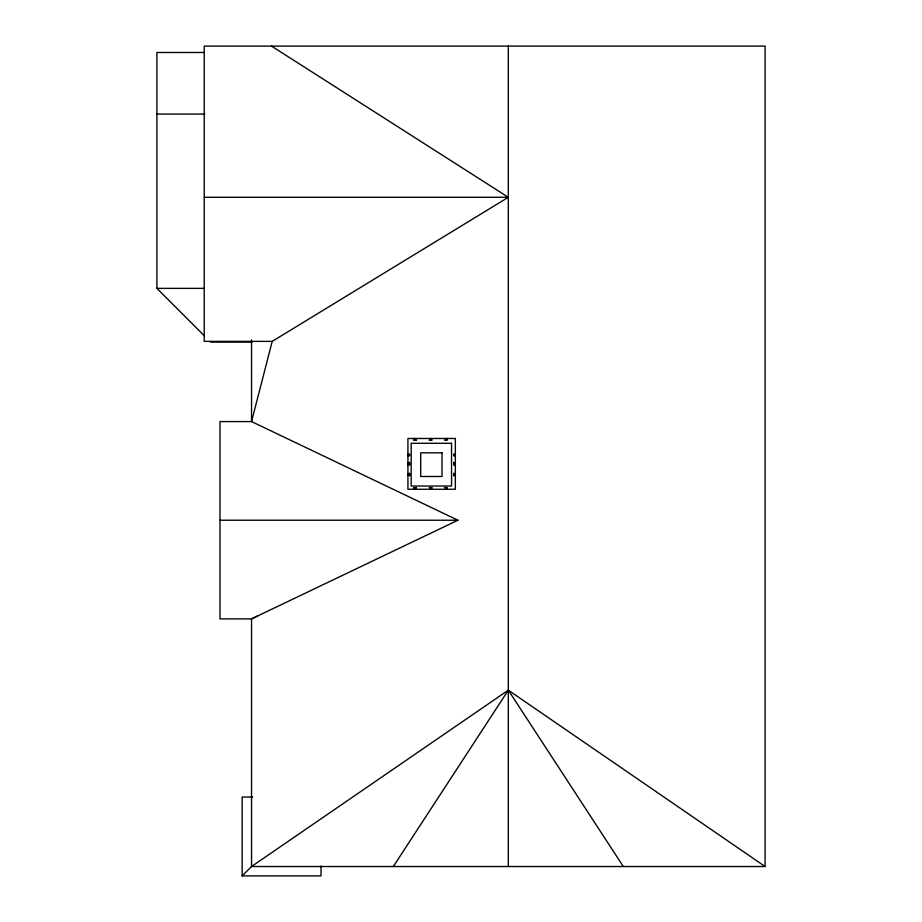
<?xml version="1.0" encoding="UTF-8"?>
<svg xmlns="http://www.w3.org/2000/svg" width="922" height="922" viewBox="0 0 922 922"><rect width="100%" height="100%" fill="white"/><g stroke="black" fill="none" stroke-linecap="round" stroke-linejoin="round"><path stroke-width="1.38" d="M271.517 46.1L508.322 197.285L272.209 341.37L251.545 421.573L219.989 421.573L219.989 618.881L251.545 618.881L257.93 615.827M393.325 866.519L508.322 690.175L765.099 866.519L765.099 46.1L204.223 46.1L204.223 341.37L272.209 341.37M321.017 866.023L321.017 875.9L242.152 875.9L252.017 866.046M251.545 339.976L251.545 421.573L457.923 520.227L251.545 618.881L251.545 866.519L508.322 690.175L623.307 866.519M204.223 52.485L156.901 52.485L156.901 288.367L204.534 336M156.901 114.074L204.868 114.074M204.223 197.285L508.322 197.285M156.901 288.367L204.442 288.367M210.608 342.074L252.155 342.074M413.701 440.128L416.444 440.128M429.191 440.128L431.992 440.128M444.496 440.128L447.297 440.128L447.297 438.48M407.927 454.154L409.587 454.154L409.587 455.779L407.927 455.779M455.341 454.154L453.682 454.154L453.682 455.779L455.341 455.779M407.927 462.59L409.587 462.59M453.682 462.59L455.341 462.59M407.927 464.239L409.587 464.239M453.682 464.239L455.341 464.239M407.927 465.057L409.587 465.057L409.587 462.498M455.341 465.057L453.682 465.057L453.682 462.498M407.927 473.574L409.587 473.574M453.682 473.574L455.341 473.574M407.927 475.222L409.587 475.222M453.682 475.222L455.341 475.222M413.701 487.611L416.444 487.611M429.191 487.611L431.992 487.611M444.496 487.611L447.297 487.611L447.297 489.259M219.989 520.227L457.923 520.227M252.674 797.034L242.152 797.034L242.152 875.9M251.545 866.519L765.099 866.519M508.322 46.1L508.322 866.519M453.682 473.309L453.682 475.936M445.637 438.48L445.637 440.128M445.637 487.611L445.637 489.259M431.634 438.48L431.634 440.128M431.634 487.611L431.634 489.259M429.975 438.48L429.975 440.128M429.975 487.611L429.975 489.259M415.972 438.48L415.972 440.128M415.972 487.611L415.972 489.259M414.312 438.48L414.312 440.128M414.312 487.611L414.312 489.259M409.587 473.309L409.587 475.936M455.341 438.48L407.927 438.48L407.927 489.259L455.341 489.259L455.341 438.48M451.55 443.286L411.166 443.286L411.166 486.032L451.55 486.032L451.55 443.286M442.007 452.829L420.697 452.829L420.697 476.49L442.007 476.49L442.007 452.829"/></g></svg>
